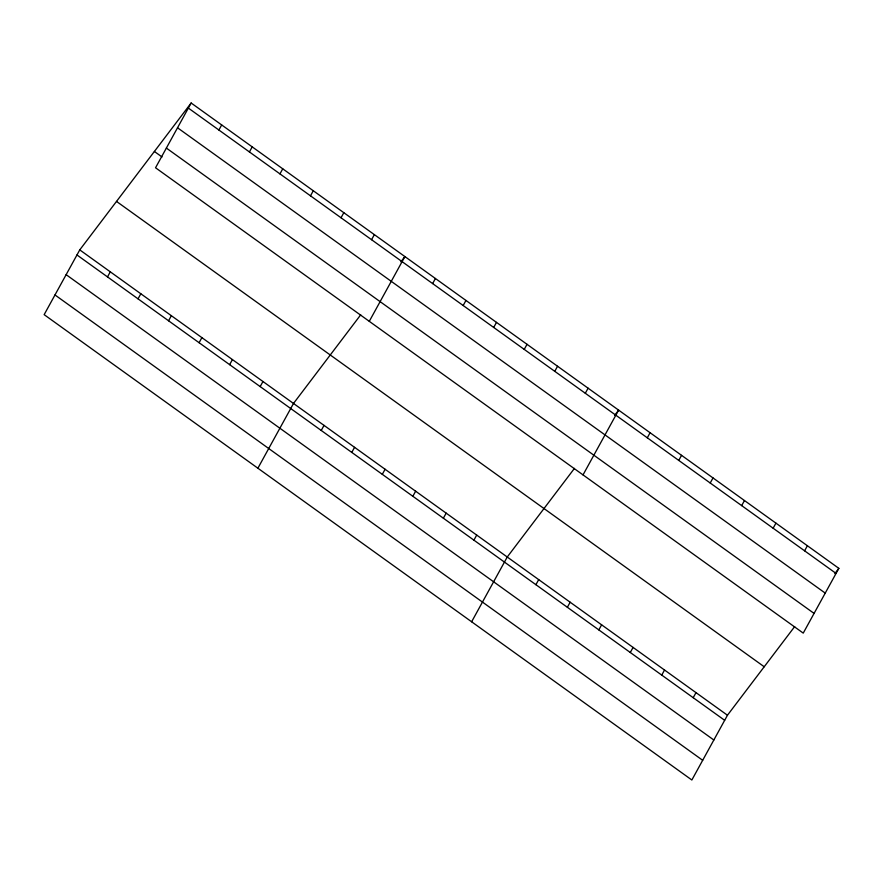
<?xml version="1.0" encoding="UTF-8"?>
<svg xmlns="http://www.w3.org/2000/svg" width="883" height="883" viewBox="0 0 883 883"><rect width="100%" height="100%" fill="white"/><g stroke="black" fill="none" stroke-linecap="round" stroke-linejoin="round"><path stroke-width="1.32" d="M191.147 103.002L155.54 167.77L803.243 633.111L838.85 568.343L191.147 103.002L79.757 249.889L44.15 314.657L691.853 779.998L727.46 715.23L794.678 626.588M107.505 276.909L110.287 271.832M218.896 130.022L221.688 124.945M138.035 298.84L140.827 293.763M249.425 151.953L252.218 146.876M168.565 320.783L171.357 315.706M279.966 173.896L282.748 168.819M199.105 342.714L201.898 337.637M310.496 195.827L313.288 190.75M229.635 364.657L232.428 359.58M341.026 217.77L343.818 212.693M260.176 386.588L262.968 381.511M371.566 239.701L374.359 234.624M257.891 468.222L293.498 403.454L360.717 314.812M369.282 321.335L404.889 256.567L400.893 261.832M321.246 430.462L324.028 425.385M432.637 283.575L435.429 278.498M351.776 452.405L354.569 447.328M463.167 305.518L465.959 300.441M382.306 474.337L385.098 469.259M493.707 327.45L496.489 322.372M412.847 496.279L415.639 491.202M524.237 349.392L527.03 344.315M443.376 518.211L446.169 513.144M554.767 371.324L557.559 366.257M473.917 540.153L476.71 535.076M585.308 393.266L588.1 388.189M471.632 621.775L507.239 557.018L574.458 468.376M583.023 474.899L618.63 410.131L614.634 415.396M535.904 584.689L538.696 579.612M647.305 437.802L650.087 432.725M567.372 607.294L570.164 602.217M678.762 460.407L681.555 455.33M598.829 629.899L601.621 624.822M710.219 483.012L713.011 477.935M630.285 652.504L633.078 647.427M741.676 505.617L744.468 500.54M661.742 675.098L664.535 670.02M773.144 528.211L775.925 523.133M693.21 697.702L696.003 692.625M804.601 550.815L807.393 545.738M834.854 573.608L838.85 568.343M188.355 108.079L836.058 573.42M177.527 127.781L825.23 593.111M166.368 148.068L814.071 613.409M154.393 151.479L162.019 156.964M116.512 201.423L764.214 666.753M79.757 249.889L727.46 715.23M76.964 254.966L724.667 720.307M66.137 274.668L713.839 739.998M54.978 294.955L702.68 760.296"/></g></svg>
